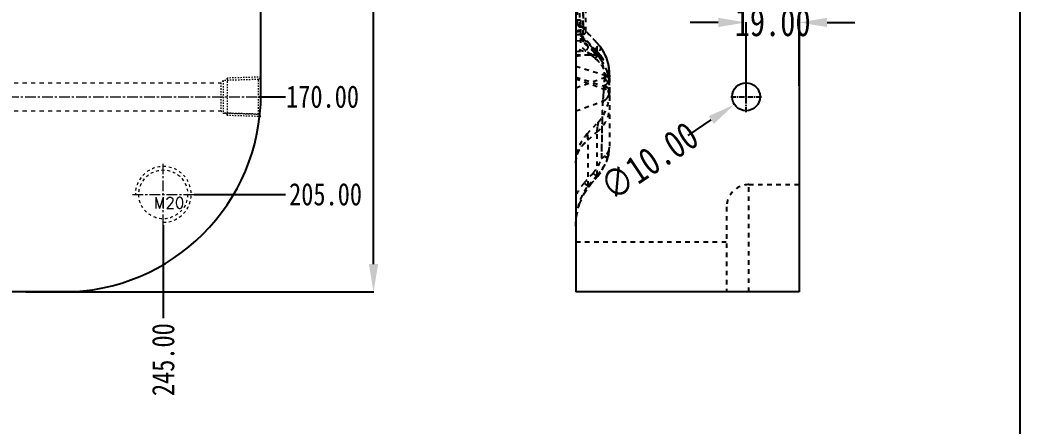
# Model space of a CAD drawing. Header units: millimetres. Extents: x 1147 to 12155, y -6137 to -4403.
# Drawn here: x 4297.4 to 4655.7, y -5551.8 to -5406.2 of the extents above; entities that cross this region are included whole.
import ezdxf

# ---------------------------------------------------------------- set-up
doc = ezdxf.new("R2010")
doc.units = ezdxf.units.MM
doc.header["$LTSCALE"] = 16.335
doc.header["$PDMODE"] = 3
doc.header["$PDSIZE"] = 0.3125
doc.linetypes.add('CENTER', pattern=[0.6, 0.375, -0.075, 0.075, -0.075])
doc.linetypes.add('HIDDEN', pattern=[0.2, 0.1, -0.1])
doc.layers.get('0').update_dxf_attribs({"linetype": 'CONTINUOUS'})
doc.layers.get('Defpoints').update_dxf_attribs({"linetype": 'CONTINUOUS'})
doc.layers.add('cool', color=153, linetype='HIDDEN', lineweight=9)
doc.layers.add('screw', color=33, linetype='CONTINUOUS', lineweight=13)
doc.layers.add('DEFAULT_2', color=8, linetype='HIDDEN')
doc.styles.get("Standard").update_dxf_attribs({"font": 'txt', "width": 0.8})
doc.styles.add('TXT', font='txt.shx', dxfattribs={"bigfont": 'gbcbig.shx'})
doc.dimstyles.get("Standard").update_dxf_attribs({"dimtxt": 0.15625, "dimasz": 0.1875, "dimexe": 0.125, "dimexo": 0.0625, "dimtad": 0, "dimtih": 1, "dimtoh": 1, "dimdsep": 46, "dimtxsty": 'Standard', "dimcen": 0.09, "dimadec": 0, "dimazin": 0, "dimtp": 0.01, "dimtm": 0.01, "dimtfac": 1, "dimtofl": 0, "dimtmove": 0, "dimatfit": 3, "dimfxl": 0, "dimtolj": 1, "dimarcsym": 0})
doc.dimstyles.new('STANDARD$0', dxfattribs={"dimscale": 2, "dimtxt": 3, "dimasz": 3, "dimexe": 1.25, "dimexo": 0.625, "dimgap": 0.5, "dimtad": 0, "dimdsep": 46, "dimlunit": 6, "dimtxsty": 'Standard', "dimblk": 'CLOSEDBLANK', "dimcen": 0, "dimclrt": 2, "dimazin": 2, "dimtfac": 2, "dimtmove": 1, "dimatfit": 3, "dimfxl": 0, "dimtolj": 1, "dimtzin": 0, "dimarcsym": 0})

# ---------------------------------------------------------------- blocks, each defined once
blk = doc.blocks.new('screw_m20_g')
at = {"layer": 'screw', "color": 1, "linetype": 'CENTER', "ltscale": 0.621977}
for p, q in [((0, -11), (0, 11)), ((-11, 0), (11, 0))]:
    blk.add_line(p, q, dxfattribs=at)
at = {"layer": 'screw', "linetype": 'HIDDEN', "ltscale": 0.621977}
blk.add_circle((0, 0), 8.75, dxfattribs=at)
at = {"layer": 'screw', "color": 92, "linetype": 'HIDDEN', "ltscale": 0.621977}
blk.add_arc((0, 0), 10, 270, 180, dxfattribs=at)
at = {"layer": 'screw', "color": 6, "style": 'TXT'}
blk.add_text('M20', height=4, dxfattribs=at).set_placement((-3.4, -5))
blk = doc.blocks.new('cool_jt_f12')
at = {"layer": 'cool', "ltscale": 0.3}
for p, q in [((0, 7.0785), (0.856, 6.2225)), ((0, 7.0785), (12, 6.7035)), ((0.856, 6.2225), (0.856, -6.2225)), ((13.5, 5.827375), (0.856, 6.2225)), ((0.856, 6.2225), (13.5, 5.827375)), ((12, 6.7035), (12.856, 5.8475)), ((12, 6.7035), (12, -6.7035)), ((14.327375, 5), (13.5, 5.827375)), ((13.5, -5.827375), (13.5, 5.827375)), ((14.327375, -5), (14.327375, 5)), ((0.856, -6.2225), (0, -7.0785)), ((0, -7.0785), (12, -6.7035)), ((0.856, -6.2225), (13.5, -5.827375)), ((12, -6.7035), (12.856, -5.8475)), ((13.5, -5.827375), (14.327375, -5))]:
    blk.add_line(p, q, dxfattribs=at)
blk = doc.blocks.new('*D696')
at = {"color": 4, "lineweight": -2}
for p, q in [((4547.58, -5407.11), (4537.58, -5407.11)), ((4557.58, -5433.71), (4557.58, -5406.99)), ((4576.58, -5429.82), (4576.58, -5406.99)), ((4586.58, -5407.11), (4596.58, -5407.11))]:
    blk.add_line(p, q, dxfattribs=at)
at = {"color": 4}
for points in [[(4547.58, -5405.45), (4547.58, -5408.78), (4557.58, -5407.11)], [(4586.58, -5405.45), (4586.58, -5408.78), (4576.58, -5407.11)]]:
    blk.add_solid(points, dxfattribs=at)
at = {"layer": 'Defpoints', "color": 0}
for p in [(4576.58, -5407.11), (4576.58, -5429.88), (4557.58, -5433.77)]:
    blk.add_point(p, dxfattribs=at)
at = {"color": 6, "insert": (4567.08, -5407.11), "char_height": 10, "attachment_point": 5}
blk.add_mtext('\\A1;19.00', dxfattribs=at)
blk = doc.blocks.new('*D697')
at = {"color": 4, "lineweight": -2}
blk.add_line((4536.76, -5447.62), (4545.09, -5442.08), dxfattribs=at)
at = {"color": 4}
blk.add_solid([(4544.17, -5440.69), (4546.01, -5443.47), (4553.41, -5436.54)], dxfattribs=at)
at = {"layer": 'Defpoints', "color": 0}
for p in [(4561.74, -5431), (4553.41, -5436.54)]:
    blk.add_point(p, dxfattribs=at)
at = {"color": 6, "insert": (4522.89, -5456.85), "char_height": 10, "attachment_point": 5, "rotation": 33.636}
blk.add_mtext('\\A1;∅10.00', dxfattribs=at)
blk = doc.blocks.new('*D701')
at = {"color": 4, "lineweight": -2}
for p, q in [((4312.79, -5023.77), (4424.2, -5023.77)), ((4424.07, -5033.77), (4424.07, -5180.21)), ((4424.07, -5493.77), (4424.07, -5216.21)), ((4299.45, -5503.77), (4424.2, -5503.77))]:
    blk.add_line(p, q, dxfattribs=at)
at = {"color": 4}
for points in [[(4422.41, -5033.77), (4425.74, -5033.77), (4424.07, -5023.77)], [(4422.41, -5493.77), (4425.74, -5493.77), (4424.07, -5503.77)]]:
    blk.add_solid(points, dxfattribs=at)
at = {"layer": 'Defpoints', "color": 0}
for p in [(4312.73, -5023.77), (4299.39, -5503.77), (4424.07, -5503.77)]:
    blk.add_point(p, dxfattribs=at)
at = {"color": 6, "insert": (4424.07, -5198.21), "char_height": 10, "attachment_point": 5, "rotation": 90}
blk.add_mtext('\\A1;480.00', dxfattribs=at)
blk = doc.blocks.new('*D706')
at = {"color": 4, "lineweight": -2}
blk.add_line((4382.93, -5433.77), (4392.48, -5433.77), dxfattribs=at)
at = {"layer": 'Defpoints', "color": 0}
for p in [(4103.73, -5263.77), (4382.87, -5433.77), (4392.48, -5433.77)]:
    blk.add_point(p, dxfattribs=at)
at = {"color": 6, "insert": (4405.81, -5433.77), "char_height": 8, "attachment_point": 5}
blk.add_mtext('\\A1;170.00', dxfattribs=at)
blk = doc.blocks.new('*D707')
at = {"color": 4, "lineweight": -2}
blk.add_line((4359.79, -5468.77), (4392.48, -5468.77), dxfattribs=at)
at = {"layer": 'Defpoints', "color": 0}
for p in [(4103.73, -5263.77), (4359.73, -5468.77), (4392.48, -5468.77)]:
    blk.add_point(p, dxfattribs=at)
at = {"color": 6, "insert": (4406.88, -5468.77), "char_height": 8, "attachment_point": 5}
blk.add_mtext('\\A1;205.00', dxfattribs=at)
blk = doc.blocks.new('*D709')
at = {"color": 4, "lineweight": -2}
blk.add_line((4348.73, -5479.83), (4348.73, -5513.1), dxfattribs=at)
at = {"layer": 'Defpoints', "color": 0}
for p in [(4103.73, -5263.77), (4348.73, -5479.77), (4348.73, -5513.1)]:
    blk.add_point(p, dxfattribs=at)
at = {"color": 6, "insert": (4348.73, -5528.03), "char_height": 8, "attachment_point": 5, "rotation": 90}
blk.add_mtext('\\A1;245.00', dxfattribs=at)

msp = doc.modelspace()

# ---------------------------------------------------------------- linework, layer by layer
at = {"color": 7, "linetype": 'Continuous'}
for p, q in [((4576.578, -5023.772), (4576.578, -5503.772)), ((4383.729, -5432.772), (4383.729, -5094.772)), ((4496.578, -5291.484), (4496.578, -5503.772)), ((4317.729, -5503.772), (4157.348, -5503.772)), ((4576.578, -5503.772), (4496.578, -5503.772))]:
    msp.add_line(p, q, dxfattribs=at)
at = {"color": 1, "linetype": 'CENTER', "ltscale": 0.310989}
for p, q in [((4557.578, -5439.272), (4557.578, -5428.272)), ((4552.078, -5433.772), (4563.078, -5433.772))]:
    msp.add_line(p, q, dxfattribs=at)
msp.add_lwpolyline([(3746.749, -4905.276), (4655.71, -4905.276), (4655.71, -5670.384), (3746.749, -5670.384)], close=True)
msp.add_circle((4557.578, -5433.772), 5)
at = {"color": 7, "linetype": 'Continuous'}
msp.add_arc((4312.729, -5432.772), 71, 270, 0, dxfattribs=at)
at = {"layer": 'cool', "ltscale": 0.932966}
for p, q in [((3838.062, -5428.772), (4369.394, -5428.772)), ((3838.062, -5438.772), (4369.394, -5438.772))]:
    msp.add_line(p, q, dxfattribs=at)
at = {"layer": 'cool', "color": 1, "linetype": 'CENTER', "ltscale": 0.621977}
msp.add_line((3823.729, -5433.772), (4383.729, -5433.772), dxfattribs=at)
at = {"layer": 'DEFAULT_2', "color": 8, "linetype": 'HIDDEN'}
for p, q in [((4499.347, -5408.936), (4499.347, -5108.607)), ((4500.161, -5410.339), (4500.161, -5107.204)), ((4499.208, -5411.343), (4499.208, -5292.931)), ((4497.144, -5407.679), (4497.144, -5395.129)), ((4497.958, -5408.666), (4497.958, -5397.073)), ((4498.178, -5406.26), (4496.578, -5406.299)), ((4498.178, -5406.26), (4498.178, -5415.403)), ((4497.958, -5408.666), (4499.347, -5408.936)), ((4504.233, -5414.542), (4498.178, -5408.084)), ((4499.208, -5411.343), (4496.578, -5411.481)), ((4496.578, -5413.549), (4498.848, -5413.763)), ((4499.578, -5412.836), (4498.178, -5411.44)), ((4499.071, -5412.788), (4498.178, -5411.891)), ((4498.178, -5412.935), (4500.823, -5415.571)), ((4498.848, -5413.763), (4498.178, -5413.095)), ((4498.341, -5413.715), (4498.178, -5413.551)), ((4505.409, -5419.728), (4496.578, -5416.514)), ((4496.578, -5417.533), (4500.093, -5417.311)), ((4500.093, -5417.311), (4498.178, -5415.403)), ((4504.233, -5414.542), (4504.184, -5414.495)), ((4504.184, -5417.486), (4504.184, -5414.495)), ((4505.268, -5415.762), (4505.229, -5415.715)), ((4505.268, -5415.762), (4505.268, -5415.762)), ((4505.772, -5416.46), (4505.268, -5415.762)), ((4496.578, -5419.204), (4504.251, -5418.023)), ((4503.006, -5417.747), (4503.404, -5418.144)), ((4504.033, -5418.77), (4503.016, -5418.766)), ((4503.405, -5418.145), (4503.223, -5417.963)), ((4503.404, -5418.144), (4504.032, -5418.772)), ((4504.032, -5418.772), (4503.405, -5418.145)), ((4504.032, -5418.772), (4504.109, -5418.847)), ((4504.185, -5418.77), (4504.033, -5418.77)), ((4504.184, -5418.923), (4504.108, -5418.847)), ((4504.184, -5418.923), (4504.184, -5417.86)), ((4504.549, -5418.771), (4504.185, -5418.77)), ((4504.693, -5418.771), (4504.549, -5418.771)), ((4505.169, -5418.772), (4504.693, -5418.771)), ((4504.934, -5418.771), (4504.693, -5418.771)), ((4504.934, -5418.771), (4505.046, -5418.771)), ((4505.169, -5418.772), (4504.934, -5418.771)), ((4505.246, -5419.007), (4505.045, -5418.772)), ((4505.046, -5418.771), (4505.169, -5418.772)), ((4505.521, -5419.345), (4505.209, -5418.963)), ((4505.409, -5419.728), (4505.765, -5419.899)), ((4505.757, -5419.648), (4505.494, -5419.31)), ((4505.949, -5419.905), (4505.736, -5419.621)), ((4505.765, -5419.899), (4506.072, -5420.131)), ((4496.578, -5422.732), (4507.126, -5426.057)), ((4508.491, -5424.339), (4508.478, -5424.191)), ((4496.578, -5426.755), (4507.262, -5430.122)), ((4496.578, -5430.562), (4506.807, -5426.874)), ((4507.262, -5431.313), (4496.578, -5427.424)), ((4507.262, -5431.313), (4507.262, -5427.946)), ((4508.578, -5427.029), (4508.578, -5451.893)), ((4506.543, -5431.047), (4506.499, -5431.589)), ((4506.648, -5429.758), (4506.543, -5431.047)), ((4496.578, -5438.835), (4506.205, -5435.371)), ((4508.578, -5433.192), (4508.551, -5433.516)), ((4508.562, -5433.346), (4508.551, -5433.516)), ((4500.605, -5447.088), (4504.55, -5442.856)), ((4504.184, -5446.309), (4504.55, -5442.856)), ((4504.55, -5442.856), (4504.184, -5446.309)), ((4500.971, -5449.254), (4504.184, -5446.309)), ((4500.971, -5465.715), (4500.971, -5449.254)), ((4504.184, -5461.857), (4504.184, -5446.309)), ((4507.68, -5456.736), (4508.288, -5454.666)), ((4508.288, -5454.666), (4508.287, -5454.67)), ((4508.303, -5454.428), (4508.288, -5454.666)), ((4504.092, -5461.965), (4504.184, -5461.857)), ((4504.398, -5462.224), (4504.398, -5462.224)), ((4501.248, -5466.007), (4501.248, -5466.007)), ((4558.578, -5465.272), (4576.578, -5465.272)), ((4558.578, -5503.772), (4558.578, -5465.272)), ((4550.578, -5473.274), (4550.578, -5503.772)), ((4496.578, -5480.156), (4496.813, -5476.579)), ((4496.578, -5485.772), (4550.578, -5485.772))]:
    msp.add_line(p, q, dxfattribs=at)
for points in [[(4505.268, -5415.762), (4505.131, -5415.585), (4504.233, -5414.542)], [(4507.073, -5418.772), (4506.713, -5418.034), (4505.772, -5416.46)], [(4506.192, -5420.241), (4506.085, -5420.093), (4505.933, -5419.884)], [(4506.073, -5420.132), (4506.229, -5420.294), (4506.251, -5420.322)], [(4506.251, -5420.322), (4506.248, -5420.317), (4506.197, -5420.248)], [(4508.493, -5424.382), (4508.468, -5424.034), (4508.359, -5423.136), (4508.089, -5421.737), (4507.552, -5419.943), (4507.073, -5418.772)], [(4508.578, -5427.03), (4508.566, -5426.116), (4508.531, -5425.113), (4508.491, -5424.339)], [(4508.287, -5454.671), (4508.365, -5454.274), (4508.56, -5452.593), (4508.578, -5451.89)], [(4504.398, -5462.224), (4506.021, -5460.037), (4507.681, -5456.732)], [(4501.248, -5466.007), (4501.958, -5465.138), (4503.523, -5463.257), (4504.398, -5462.224)], [(4496.812, -5476.583), (4497.848, -5472.165), (4499.625, -5468.329), (4501.248, -5466.007)]]:
    msp.add_lwpolyline(points, dxfattribs=at)
for centre, radius, start, end in [((4498.15, -5407.679), 1.006, 180, 259), ((4499.155, -5410.339), 1.006, 273, 0), ((4499.155, -5409.923), 1.006, 0, 79), ((4863.172, -5050.811), 513.417, 224.83236, 225.63613), ((4153.672, -5760.063), 490.12, 44.34402, 45.10918), ((4183.106, -5730.909), 448.693, 44.3087, 45.1445), ((4437.817, -5499.974), 103.496, 51.68305, 53.00655), ((4440.843, -5496.052), 98.543, 51.64974, 53.03976), ((4492.95, -5426.261), 13.984, 36.08984, 41.79878), ((4496.286, -5425.841), 11.023, 43.01117, 49.43461), ((4492.62, -5425.453), 15.931, 37.6756, 43.45627), ((4493.95, -5427.5), 14.319, 40.74425, 44.37575), ((4492.917, -5425.219), 15.554, 24.49056, 37.66365), ((4492.949, -5425.197), 15.515, 27.54994, 37.66943), ((4505.369, -4963.959), 454.813, 269.27592, 269.49065), ((4505.313, -4969.514), 449.257, 269.27407, 269.92096), ((4505.322, -4969.234), 449.538, 269.49061, 269.70613), ((4423.155, -5518.556), 127.166, 50.84286, 51.6912), ((4427.12, -5513.557), 120.785, 51.40194, 51.69686), ((4418.906, -5523.83), 133.938, 50.85798, 51.39747), ((4495.231, -5427.726), 12.923, 43.8621, 50.50318), ((4495.274, -5427.692), 12.869, 48.31061, 50.53125), ((4496.45, -5428.563), 11.101, 44.47236, 50.8833), ((4497.973, -5414.74), 7.557, 320.05565, 321.40001), ((4495.347, -5427.61), 12.759, 46.05193, 48.30857), ((4493.168, -5429.105), 15.743, 43.12358, 45.58866), ((4493.652, -5429.467), 14.903, 33.0707, 45.03103), ((4493.679, -5429.44), 14.864, 44.03243, 45.03014), ((4501.775, -5414.781), 4.08, 307.36476, 310.83319), ((4491.342, -5426.161), 15.259, 28.96407, 32.22656), ((4491.424, -5426.111), 15.164, 30.18667, 32.2332), ((4496.799, -5425.361), 10.319, 39.68142, 43.00492), ((4496.706, -5428.308), 10.74, 39.65157, 44.45635), ((4491.267, -5426.204), 15.346, 29.90801, 30.19038), ((4495.15, -5427.804), 13.035, 43.23771, 43.86188), ((4491.211, -5426.236), 15.411, 29.23579, 29.90775), ((4493.006, -5429.255), 15.962, 41.05248, 43.31847), ((4494.774, -5428.157), 13.552, 42.34753, 43.23522), ((4491.158, -5426.266), 15.471, 28.97355, 29.23607), ((4491.107, -5426.294), 15.529, 28.37158, 28.97322), ((4497.383, -5424.876), 9.561, 37.98602, 39.67959), ((4494.041, -5427.42), 14.197, 37.52943, 41.0106), ((4491.021, -5426.34), 15.627, 27.9392, 28.37176), ((4494.34, -5428.554), 14.14, 42.02134, 42.35064), ((4490.798, -5426.457), 15.879, 25.47357, 27.93402), ((4493.986, -5428.873), 14.616, 41.70392, 42.02113), ((4494.016, -5427.442), 14.231, 38.91696, 40.35749), ((4492.626, -5429.594), 16.472, 41.07317, 41.76102), ((4497.647, -5424.669), 9.225, 37.48899, 37.98304), ((4494.098, -5427.376), 14.125, 38.15434, 38.91762), ((4490.567, -5426.568), 16.135, 24.74746, 25.47814), ((4493.686, -5429.441), 14.86, 38.94605, 39.58599), ((4494.22, -5427.28), 13.97, 37.84151, 38.15374), ((4490.308, -5426.686), 16.42, 22.37248, 24.74274), ((4493.592, -5429.51), 14.977, 17.97456, 38.92577), ((4494.32, -5427.203), 13.844, 37.51766, 37.84158), ((4494.439, -5427.117), 13.697, 34.14069, 37.53622), ((4490.09, -5426.778), 16.657, 22.00236, 22.37733), ((4492.8, -5425.282), 15.686, 27.36055, 27.57382), ((4492.73, -5425.317), 15.764, 24.53377, 27.35942), ((4493.503, -5429.543), 15.072, 13.57442, 18.35603), ((4505.967, -5424.484), 2.528, 328.06293, 2.3129), ((4443.208, -5428.284), 65.398, 2.87273, 3.58808), ((4505.944, -5424.469), 2.555, 289.72808, 328.0383), ((4494.022, -5427.947), 13.24, 0.00199, 8.207), ((4493.476, -5429.551), 15.1, 9.39816, 17.96604), ((4505.67, -5427.024), 2.908, 336.56454, 352.15574), ((4493.4, -5429.564), 15.177, 8.21282, 9.39966), ((4493.355, -5429.574), 15.223, 0.00066, 8.21411), ((4505.715, -5427.028), 2.862, 352.13966, 359.97096), ((5406.43, -5503.49), 902.798, 175.315373, 175.672754), ((5188.305, -5486.491), 684.013, 175.396185, 175.713986), ((4506.578, -5433.192), 2, 0, 70), ((4505.695, -5427.035), 2.88, 312.95603, 316.50107), ((4493.578, -5432.628), 15, 317.01418, 356.60927), ((4504.981, -5431.957), 3.628, 289.72755, 307.06072), ((4504.999, -5431.991), 3.59, 307.16192, 324.62627), ((4505.017, -5432.011), 3.563, 324.71947, 342.26964), ((4505.045, -5432.025), 3.532, 342.34497, 359.97392), ((4498.627, -5432.791), 9.951, 356.80332, 357.80087), ((4498.865, -5432.801), 9.713, 357.47526, 357.80284), ((4498.743, -5432.798), 9.834, 357.81526, 0.00308), ((4498.818, -5432.8), 9.76, 357.80556, 0.0103), ((4511.578, -5457.316), 15, 137.01211, 180), ((4496.188, -5451.734), 12.412, 346.39969, 347.46224), ((4505.812, -5457.615), 9.235, 178.18567, 179.99897), ((4660.191, -5605.919), 213.896, 137.40739, 138.69501), ((4660.189, -5595.033), 205.118, 139.51354, 140.91619), ((4660.06, -5594.927), 204.951, 139.55248, 140.91656), ((4516.187, -5479.398), 22.207, 138.67324, 152.01075), ((4558.578, -5473.272), 8, 90, 180)]:
    msp.add_arc(centre, radius, start, end, dxfattribs=at)
for centre, major_axis, ratio, start_param, end_param in [((2013.291, -3318.732), (5883.925, -629.742), 0.344432, -1.0985643, -1.0982646), ((2406.247, -3319.499), (5827.382, -623.69), 0.344432, -1.1673263, -1.1670324), ((4634.166, -3448.745), (5508.751, 398.018), 0.3530931, -1.6212732, -1.6209827), ((4592.452, -5343.772), (205.747, 35.401), 0.3213637, -2.1099755, -2.0933633)]:
    msp.add_ellipse(centre, major_axis=major_axis, ratio=ratio, start_param=start_param, end_param=end_param, dxfattribs=at)
for points, knots in [([(4498.178, -5408.089), (4499.679, -5409.693), (4501.681, -5411.828), (4503.684, -5413.962), (4504.184, -5414.495)], [0, 0, 0, 0, 0.7503156, 1, 1, 1, 1]), ([(4498.178, -5408.089), (4499.679, -5409.693), (4501.681, -5411.828), (4503.684, -5413.962), (4504.184, -5414.495)], [0, 0, 0, 0, 0.7503232, 1, 1, 1, 1]), ([(4499.071, -5412.788), (4499.078, -5412.792), (4499.076, -5412.83), (4499.022, -5412.915), (4498.887, -5413.106), (4498.647, -5413.381), (4498.452, -5413.596), (4498.341, -5413.715)], [0, 0, 0, 0, 0.0221645, 0.0730109, 0.272061, 0.5901167, 1, 1, 1, 1]), ([(4499.071, -5412.788), (4499.078, -5412.792), (4499.076, -5412.83), (4499.022, -5412.915), (4498.887, -5413.106), (4498.647, -5413.381), (4498.452, -5413.596), (4498.341, -5413.715)], [0, 0, 0, 0, 0.0221604, 0.0730061, 0.2720575, 0.5901146, 1, 1, 1, 1]), ([(4503.454, -5417.758), (4503.047, -5417.422), (4501.366, -5416.045), (4499.662, -5414.695), (4498.341, -5413.715)], [0, 0, 0, 0, 0.2427901, 1, 1, 1, 1]), ([(4499.578, -5412.836), (4499.583, -5412.846), (4499.57, -5412.884), (4499.539, -5412.942), (4499.479, -5413.029), (4499.355, -5413.191), (4499.143, -5413.44), (4498.955, -5413.648), (4498.848, -5413.763)], [0, 0, 0, 0, 0.0292103, 0.0871402, 0.1750726, 0.292015, 0.6044201, 1, 1, 1, 1]), ([(4503.454, -5417.468), (4503.088, -5417.154), (4501.584, -5415.881), (4500.043, -5414.651), (4498.848, -5413.763)], [0, 0, 0, 0, 0.2446617, 1, 1, 1, 1]), ([(4499.071, -5412.788), (4499.506, -5413.225), (4501.203, -5414.924), (4502.909, -5416.614), (4504.184, -5417.86)], [0, 0, 0, 0, 0.257188, 1, 1, 1, 1]), ([(4500.823, -5415.571), (4500.889, -5415.639), (4500.925, -5415.818), (4500.883, -5416.051), (4500.769, -5416.374), (4500.512, -5416.81), (4500.247, -5417.142), (4500.093, -5417.311)], [0, 0, 0, 0, 0.1434797, 0.2419952, 0.3611432, 0.6553939, 1, 1, 1, 1]), ([(4500.823, -5415.571), (4500.889, -5415.639), (4500.925, -5415.818), (4500.883, -5416.051), (4500.769, -5416.374), (4500.512, -5416.81), (4500.247, -5417.142), (4500.093, -5417.311)], [0, 0, 0, 0, 0.1434794, 0.2419948, 0.3611429, 0.6553938, 1, 1, 1, 1]), ([(4503.223, -5417.963), (4503.019, -5417.76), (4502.22, -5416.962), (4501.42, -5416.165), (4500.823, -5415.571)], [0, 0, 0, 0, 0.2545714, 1, 1, 1, 1]), ([(4503.375, -5416.94), (4503.591, -5416.748), (4503.964, -5416.342), (4504.295, -5415.762), (4504.419, -5415.307), (4504.444, -5414.933), (4504.346, -5414.662), (4504.233, -5414.542)], [0, 0, 0, 0, 0.3131754, 0.5938204, 0.7146415, 0.8212179, 1, 1, 1, 1]), ([(4504.184, -5417.486), (4504.147, -5417.453), (4504.022, -5417.385), (4503.761, -5417.376), (4503.562, -5417.429), (4503.454, -5417.468)], [0, 0, 0, 0, 0.1951658, 0.5461475, 1, 1, 1, 1]), ([(4504.184, -5417.486), (4504.147, -5417.453), (4504.022, -5417.385), (4503.761, -5417.376), (4503.562, -5417.429), (4503.454, -5417.468)], [0, 0, 0, 0, 0.1951913, 0.5461711, 1, 1, 1, 1]), ([(4503.454, -5417.468), (4503.582, -5417.577), (4504.037, -5417.986), (4504.459, -5418.431), (4504.741, -5418.772)], [0, 0, 0, 0, 0.2757708, 1, 1, 1, 1]), ([(4505.268, -5415.762), (4505.366, -5415.89), (4505.438, -5416.16), (4505.385, -5416.521), (4505.231, -5416.951), (4504.866, -5417.487), (4504.475, -5417.852), (4504.251, -5418.023)], [0, 0, 0, 0, 0.179829, 0.2861919, 0.4064281, 0.6858556, 1, 1, 1, 1]), ([(4504.184, -5417.86), (4504.11, -5417.778), (4503.852, -5417.67), (4503.594, -5417.718), (4503.454, -5417.758)], [0, 0, 0, 0, 0.4320204, 1, 1, 1, 1]), ([(4504.184, -5417.86), (4504.11, -5417.778), (4503.852, -5417.67), (4503.594, -5417.718), (4503.454, -5417.758)], [0, 0, 0, 0, 0.4320575, 1, 1, 1, 1]), ([(4504.184, -5418.923), (4504.193, -5418.933), (4504.193, -5418.977), (4504.145, -5419.089), (4504.007, -5419.296), (4503.767, -5419.598), (4503.567, -5419.825), (4503.454, -5419.95)], [0, 0, 0, 0, 0.0317299, 0.0892391, 0.292757, 0.6050768, 1, 1, 1, 1]), ([(4503.454, -5419.95), (4504.513, -5420.811), (4506.127, -5422.703), (4506.947, -5425.023), (4507.126, -5426.057)], [0, 0, 0, 0, 0.5656162, 1, 1, 1, 1]), ([(4504.063, -5419.209), (4504.05, -5419.228), (4503.991, -5419.312), (4503.929, -5419.393), (4503.879, -5419.455)], [0, 0, 0, 0, 0.221054, 1, 1, 1, 1]), ([(4504.135, -5419.095), (4504.13, -5419.104), (4504.107, -5419.143), (4504.083, -5419.18), (4504.063, -5419.209)], [0, 0, 0, 0, 0.2245925, 1, 1, 1, 1]), ([(4504.184, -5418.923), (4504.198, -5418.938), (4504.183, -5419.011), (4504.156, -5419.059), (4504.135, -5419.095)], [0, 0, 0, 0, 0.3277656, 1, 1, 1, 1]), ([(4504.549, -5418.772), (4504.671, -5418.899), (4504.882, -5419.127), (4505.116, -5419.399), (4505.258, -5419.564), (4505.327, -5419.648), (4505.375, -5419.697), (4505.399, -5419.724), (4505.409, -5419.728)], [0, 0, 0, 0, 0.4124859, 0.7232842, 0.8362011, 0.9200905, 0.9746245, 1, 1, 1, 1]), ([(4504.693, -5418.771), (4505.19, -5419.669), (4505.936, -5421.4), (4506.539, -5423.817), (4506.753, -5425.467), (4506.806, -5426.411), (4506.812, -5426.745), (4506.807, -5426.874)], [0, 0, 0, 0, 0.3641452, 0.6644971, 0.8816587, 0.9539545, 1, 1, 1, 1]), ([(4504.741, -5418.772), (4504.852, -5418.904), (4505.001, -5419.094), (4505.175, -5419.336), (4505.27, -5419.474), (4505.339, -5419.585), (4505.383, -5419.652), (4505.403, -5419.697), (4505.413, -5419.71), (4505.413, -5419.729), (4505.41, -5419.728)], [0, 0, 0, 0, 0.4418333, 0.6181914, 0.7618198, 0.8719003, 0.9480433, 0.9732886, 0.9900163, 1, 1, 1, 1]), ([(4505.3, -5418.772), (4505.484, -5419.011), (4505.733, -5419.358), (4506.021, -5419.803), (4506.183, -5420.069), (4506.305, -5420.281), (4506.379, -5420.424), (4506.421, -5420.506), (4506.434, -5420.546), (4506.449, -5420.567), (4506.441, -5420.585), (4506.423, -5420.561), (4506.404, -5420.542), (4506.371, -5420.496), (4506.309, -5420.412), (4506.205, -5420.265), (4506.053, -5420.05), (4505.859, -5419.784), (4505.527, -5419.346), (4505.247, -5419.005), (4505.044, -5418.772)], [0, 0, 0, 0, 0.2042197, 0.2885965, 0.3590674, 0.4145524, 0.4541186, 0.4677612, 0.4772368, 0.482527, 0.4840889, 0.4877345, 0.4954872, 0.5074215, 0.5235116, 0.5678554, 0.6278291, 0.70239, 0.7902878, 1, 1, 1, 1]), ([(4506.228, -5420.298), (4506.251, -5420.33), (4506.292, -5420.388), (4506.348, -5420.465), (4506.39, -5420.521), (4506.417, -5420.558), (4506.433, -5420.572), (4506.441, -5420.583), (4506.447, -5420.571), (4506.441, -5420.561), (4506.434, -5420.534), (4506.412, -5420.49), (4506.378, -5420.421), (4506.308, -5420.288), (4506.188, -5420.076), (4506.002, -5419.772), (4505.857, -5419.55), (4505.775, -5419.429)], [0, 0, 0, 0, 0.070212, 0.1264289, 0.1684605, 0.1961548, 0.2046183, 0.2095785, 0.2140274, 0.2208162, 0.2311449, 0.2625373, 0.3082347, 0.3680848, 0.5286658, 0.7408402, 1, 1, 1, 1]), ([(4507.071, -5418.772), (4507.352, -5419.387), (4507.794, -5420.548), (4508.203, -5422.15), (4508.394, -5423.334), (4508.464, -5423.967), (4508.478, -5424.191)], [0, 0, 0, 0, 0.3608131, 0.6605799, 0.8801152, 1, 1, 1, 1]), ([(4507.071, -5418.772), (4507.352, -5419.387), (4507.794, -5420.548), (4508.203, -5422.15), (4508.394, -5423.334), (4508.464, -5423.967), (4508.478, -5424.191)], [0, 0, 0, 0, 0.3608191, 0.6605925, 0.8801286, 1, 1, 1, 1]), ([(4508.493, -5424.382), (4508.514, -5424.909), (4508.209, -5426.006), (4507.304, -5426.695), (4506.807, -5426.874)], [0, 0, 0, 0, 0.4991712, 1, 1, 1, 1]), ([(4508.478, -5424.191), (4508.492, -5424.415), (4508.547, -5425.36), (4508.578, -5426.307), (4508.578, -5427.029)], [0, 0, 0, 0, 0.2370831, 1, 1, 1, 1]), ([(4506.807, -5426.874), (4506.796, -5427.11), (4506.753, -5428.072), (4506.707, -5429.034), (4506.648, -5429.758)], [0, 0, 0, 0, 0.2454225, 1, 1, 1, 1]), ([(4506.807, -5426.874), (4506.796, -5427.11), (4506.753, -5428.072), (4506.707, -5429.034), (4506.648, -5429.758)], [0, 0, 0, 0, 0.2454073, 1, 1, 1, 1]), ([(4508.578, -5427.029), (4508.578, -5427.612), (4508.204, -5428.81), (4507.199, -5429.56), (4506.648, -5429.758)], [0, 0, 0, 0, 0.4989858, 1, 1, 1, 1]), ([(4508.421, -5427.396), (4508.376, -5427.088), (4508.055, -5426.468), (4507.452, -5426.145), (4507.126, -5426.057)], [0, 0, 0, 0, 0.4799279, 1, 1, 1, 1]), ([(4508.203, -5426.814), (4508.086, -5426.631), (4507.763, -5426.304), (4507.348, -5426.117), (4507.126, -5426.057)], [0, 0, 0, 0, 0.4853864, 1, 1, 1, 1]), ([(4508.578, -5429.574), (4508.578, -5429.397), (4508.512, -5429.037), (4508.139, -5428.386), (4507.626, -5428.061), (4507.262, -5427.946)], [0, 0, 0, 0, 0.2382759, 0.4835479, 1, 1, 1, 1]), ([(4507.938, -5428.304), (4507.889, -5428.264), (4507.681, -5428.114), (4507.446, -5428.004), (4507.262, -5427.946)], [0, 0, 0, 0, 0.2464915, 1, 1, 1, 1]), ([(4508.421, -5427.396), (4508.399, -5427.242), (4508.334, -5427.039), (4508.231, -5426.858), (4508.203, -5426.814)], [0, 0, 0, 0, 0.7462341, 1, 1, 1, 1]), ([(4508.524, -5425.006), (4508.532, -5425.169), (4508.562, -5425.843), (4508.578, -5426.518), (4508.578, -5427.029)], [0, 0, 0, 0, 0.2418048, 1, 1, 1, 1]), ([(4508.578, -5431.75), (4508.578, -5431.574), (4508.512, -5431.213), (4508.139, -5430.562), (4507.626, -5430.237), (4507.262, -5430.122)], [0, 0, 0, 0, 0.2382759, 0.4835479, 1, 1, 1, 1]), ([(4507.95, -5430.49), (4507.9, -5430.449), (4507.69, -5430.295), (4507.449, -5430.181), (4507.262, -5430.122)], [0, 0, 0, 0, 0.2463653, 1, 1, 1, 1]), ([(4508.578, -5431.75), (4508.578, -5431.515), (4508.459, -5431.028), (4508.141, -5430.645), (4507.95, -5430.49)], [0, 0, 0, 0, 0.4886872, 1, 1, 1, 1]), ([(4506.205, -5435.371), (4506.179, -5435.702), (4506.135, -5436.528), (4506.044, -5438.813), (4505.944, -5442.794), (4505.833, -5448.773), (4505.773, -5453.292), (4505.745, -5455.787)], [0, 0, 0, 0, 0.0486679, 0.1215091, 0.3360378, 0.6335281, 1, 1, 1, 1]), ([(4506.205, -5435.371), (4506.151, -5436.049), (4506.08, -5437.891), (4506.024, -5439.732), (4505.994, -5440.894)], [0, 0, 0, 0, 0.3691214, 1, 1, 1, 1]), ([(4508.578, -5432.023), (4508.578, -5432.385), (4508.465, -5433.114), (4507.971, -5434.102), (4507.201, -5434.897), (4506.548, -5435.249), (4506.205, -5435.371)], [0, 0, 0, 0, 0.249293, 0.4988563, 0.7490487, 1, 1, 1, 1]), ([(4508.551, -5433.516), (4508.548, -5433.539), (4508.568, -5433.325), (4508.565, -5433.301), (4508.568, -5433.229)], [0, 0, 0, 0, 0.2502494, 1, 1, 1, 1]), ([(4504.184, -5446.309), (4505.501, -5445.271), (4507.196, -5443.344), (4508.378, -5440.297), (4508.578, -5438.723), (4508.578, -5437.948)], [0, 0, 0, 0, 0.516832, 0.7611512, 1, 1, 1, 1]), ([(4504.184, -5446.309), (4505.501, -5445.271), (4507.196, -5443.344), (4508.378, -5440.297), (4508.578, -5438.723), (4508.578, -5437.948)], [0, 0, 0, 0, 0.5168318, 0.761151, 1, 1, 1, 1]), ([(4505.994, -5440.894), (4505.969, -5441.893), (4505.86, -5446.857), (4505.79, -5451.822), (4505.745, -5455.786)], [0, 0, 0, 0, 0.2013672, 1, 1, 1, 1]), ([(4496.578, -5457.615), (4496.578, -5456.84), (4496.778, -5455.266), (4497.959, -5452.22), (4499.655, -5450.292), (4500.971, -5449.254)], [0, 0, 0, 0, 0.238849, 0.4831682, 1, 1, 1, 1]), ([(4496.582, -5457.323), (4496.606, -5456.571), (4496.841, -5455.051), (4498.043, -5452.118), (4499.694, -5450.261), (4500.971, -5449.254)], [0, 0, 0, 0, 0.2388178, 0.4832593, 1, 1, 1, 1]), ([(4500.605, -5447.088), (4500.605, -5447.091), (4500.61, -5447.103), (4500.611, -5447.128), (4500.62, -5447.172), (4500.635, -5447.264), (4500.662, -5447.422), (4500.703, -5447.663), (4500.754, -5447.971), (4500.844, -5448.509), (4500.918, -5448.944), (4500.971, -5449.254)], [0, 0, 0, 0, 0.0040143, 0.0160274, 0.0360336, 0.0640248, 0.1438176, 0.2550431, 0.3973152, 0.5698348, 1, 1, 1, 1]), ([(4500.971, -5449.254), (4500.943, -5449.089), (4500.89, -5448.779), (4500.816, -5448.344), (4500.754, -5447.971), (4500.703, -5447.663), (4500.667, -5447.448), (4500.643, -5447.31), (4500.63, -5447.232), (4500.619, -5447.173), (4500.614, -5447.127), (4500.605, -5447.105), (4500.608, -5447.089), (4500.605, -5447.088)], [0, 0, 0, 0, 0.2287248, 0.4300384, 0.6025323, 0.7448314, 0.8561028, 0.899978, 0.9359486, 0.9639664, 0.9839864, 0.9959957, 1, 1, 1, 1]), ([(4505.745, -5455.787), (4506.155, -5455.586), (4506.918, -5455.117), (4507.84, -5454.188), (4508.44, -5453.09), (4508.578, -5452.284), (4508.578, -5451.891)], [0, 0, 0, 0, 0.2702738, 0.5261625, 0.7670361, 1, 1, 1, 1]), ([(4507.728, -5454.236), (4507.993, -5453.898), (4508.425, -5453.155), (4508.578, -5452.305), (4508.578, -5451.891)], [0, 0, 0, 0, 0.5093594, 1, 1, 1, 1]), ([(4502.724, -5461.159), (4503.443, -5460.376), (4504.695, -5458.706), (4505.516, -5456.768), (4505.745, -5455.786)], [0, 0, 0, 0, 0.5131109, 1, 1, 1, 1]), ([(4504.184, -5461.857), (4504.694, -5461.312), (4506.517, -5459.126), (4507.847, -5456.481), (4508.303, -5454.428)], [0, 0, 0, 0, 0.2618265, 1, 1, 1, 1]), ([(4505.745, -5455.787), (4505.941, -5455.691), (4506.68, -5455.286), (4507.343, -5454.727), (4507.728, -5454.236)], [0, 0, 0, 0, 0.2595838, 1, 1, 1, 1]), ([(4508.286, -5454.67), (4508.249, -5454.841), (4508.031, -5455.193), (4507.447, -5455.533), (4506.66, -5455.741), (4506.066, -5455.785), (4505.745, -5455.787)], [0, 0, 0, 0, 0.1774694, 0.3966056, 0.6730591, 1, 1, 1, 1]), ([(4502.724, -5461.159), (4502.939, -5461.325), (4503.323, -5461.615), (4503.782, -5461.935), (4504.072, -5462.114), (4504.225, -5462.193), (4504.322, -5462.234), (4504.387, -5462.237), (4504.398, -5462.224)], [0, 0, 0, 0, 0.4064481, 0.7198953, 0.8346363, 0.9192604, 0.9732272, 1, 1, 1, 1]), ([(4504.184, -5461.857), (4504.25, -5461.935), (4504.333, -5462.04), (4504.403, -5462.162), (4504.408, -5462.213), (4504.398, -5462.224)], [0, 0, 0, 0, 0.7038569, 0.8980872, 1, 1, 1, 1]), ([(4496.578, -5480.156), (4496.578, -5477.611), (4497.048, -5473.744), (4498.874, -5468.953), (4500.208, -5466.745), (4500.971, -5465.715)], [0, 0, 0, 0, 0.4982972, 0.7491613, 1, 1, 1, 1]), ([(4496.578, -5480.156), (4496.578, -5477.612), (4497.048, -5473.746), (4498.873, -5468.954), (4500.208, -5466.745), (4500.971, -5465.715)], [0, 0, 0, 0, 0.4981924, 0.7490434, 1, 1, 1, 1]), ([(4501.248, -5466.007), (4501.245, -5466.01), (4501.228, -5466.006), (4501.204, -5465.995), (4501.162, -5465.971), (4501.08, -5465.919), (4500.943, -5465.824), (4500.741, -5465.678), (4500.491, -5465.491), (4500.197, -5465.268), (4499.865, -5465.011), (4499.632, -5464.829), (4499.511, -5464.734)], [0, 0, 0, 0, 0.0057601, 0.0192148, 0.0409351, 0.0709454, 0.1555366, 0.2715586, 0.416975, 0.5894955, 0.7853158, 1, 1, 1, 1]), ([(4500.971, -5465.715), (4501.013, -5465.754), (4501.084, -5465.821), (4501.18, -5465.913), (4501.22, -5465.963), (4501.254, -5466), (4501.248, -5466.007)], [0, 0, 0, 0, 0.4260435, 0.7368458, 0.9282899, 1, 1, 1, 1]), ([(4501.248, -5466.007), (4501.254, -5466), (4501.22, -5465.963), (4501.18, -5465.913), (4501.084, -5465.821), (4501.013, -5465.754), (4500.971, -5465.715)], [0, 0, 0, 0, 0.0717229, 0.263172, 0.5739699, 1, 1, 1, 1])]:
    msp.add_open_spline(points, degree=3, knots=knots, dxfattribs=at)
for points in [[(4498.178, -5411.137), (4499.911, -5413.071), (4501.644, -5415.004), (4503.375, -5416.94)], [(4498.178, -5411.138), (4499.911, -5413.071), (4501.644, -5415.004), (4503.375, -5416.94)], [(4507.784, -5429.017), (4508.014, -5428.775), (4508.205, -5428.487), (4508.338, -5428.181)], [(4506.648, -5429.758), (4507.019, -5429.625), (4507.369, -5429.411), (4507.657, -5429.143)], [(4508.303, -5454.428), (4508.488, -5453.599), (4508.578, -5452.743), (4508.578, -5451.893)], [(4508.303, -5454.428), (4508.488, -5453.599), (4508.578, -5452.743), (4508.578, -5451.893)]]:
    msp.add_open_spline(points, degree=3, dxfattribs=at)

# ---------------------------------------------------------------- block references
at = {"layer": 'cool', "ltscale": 0.932966, "rotation": 180}
msp.add_blockref('cool_jt_f12', (4383.722, -5433.772), dxfattribs=at)
at = {"layer": 'screw'}
msp.add_blockref('screw_m20_g', (4348.729, -5468.772), dxfattribs=at)

# ---------------------------------------------------------------- dimensions: what is measured, and where the dimension line sits
dim = msp.add_linear_dim(base=(4424.074, -5503.772), p1=(4312.729, -5023.772), p2=(4299.392, -5503.772), angle=90, dimstyle='STANDARD$0', override={"dimscale": 1, "dimtxt": 10, "dimasz": 10, "dimexe": 0.125, "dimexo": 0.0625, "dimgap": 0, "dimzin": 0, "dimlunit": 2, "dimclrd": 4, "dimclre": 4, "dimclrt": 6, "dimazin": 0, "dimtfac": 1, "dimtofl": 0, "dimtmove": 0})
dim.commit()
dim.dimension.update_dxf_attribs({"geometry": '*D701', "text_midpoint": (4424.074, -5198.207), "dimtype": 160})
for feature_location, offset, dtype, picture, middle in [((4382.866, -5433.772), (9.612, 0), 0, '*D706', (4405.811, -5433.772)), ((4359.729, -5468.772), (32.749, 0), 0, '*D707', (4406.878, -5468.772)), ((4348.729, -5479.772), (0, -33.325), 1, '*D709', (4348.729, -5528.03))]:
    dim = msp.add_ordinate_dim(feature_location=feature_location, offset=offset, dtype=dtype, origin=(4103.729, -5263.772), dimstyle='Standard', override={"dimtxt": 8, "dimasz": 10, "dimgap": 0, "dimtih": 0, "dimtoh": 0, "dimzin": 0, "dimcen": 0, "dimclrd": 4, "dimclre": 4, "dimclrt": 6, "dimadec": 2, "dimtp": 0, "dimtm": 0, "dimtzin": 0})
    dim.commit()
    dim.dimension.update_dxf_attribs({"geometry": picture, "text_midpoint": middle})
dim = msp.add_linear_dim(base=(4576.578, -5407.112), p1=(4557.578, -5433.772), p2=(4576.578, -5429.879), dimstyle='STANDARD$0', override={"dimscale": 1, "dimtxt": 10, "dimasz": 10, "dimexe": 0.125, "dimexo": 0.0625, "dimgap": 0, "dimzin": 0, "dimlunit": 2, "dimclrd": 4, "dimclre": 4, "dimclrt": 6, "dimazin": 0, "dimtfac": 1, "dimtofl": 0, "dimtmove": 0})
dim.commit()
dim.dimension.update_dxf_attribs({"geometry": '*D696', "text_midpoint": (4567.078, -5407.112), "dimtype": 160})
dim = msp.add_diameter_dim_2p(p1=(4561.741, -5431.002), p2=(4553.415, -5436.541), dimstyle='Standard', override={"dimtxt": 10, "dimasz": 10, "dimgap": 0, "dimtih": 0, "dimtoh": 0, "dimzin": 0, "dimcen": 0, "dimclrd": 4, "dimclre": 4, "dimclrt": 6, "dimadec": 2, "dimtp": 0, "dimtm": 0, "dimtzin": 0})
dim.commit()
dim.dimension.update_dxf_attribs({"geometry": '*D697', "text_midpoint": (4522.887, -5456.851)})

doc.saveas('drawing.dxf')
